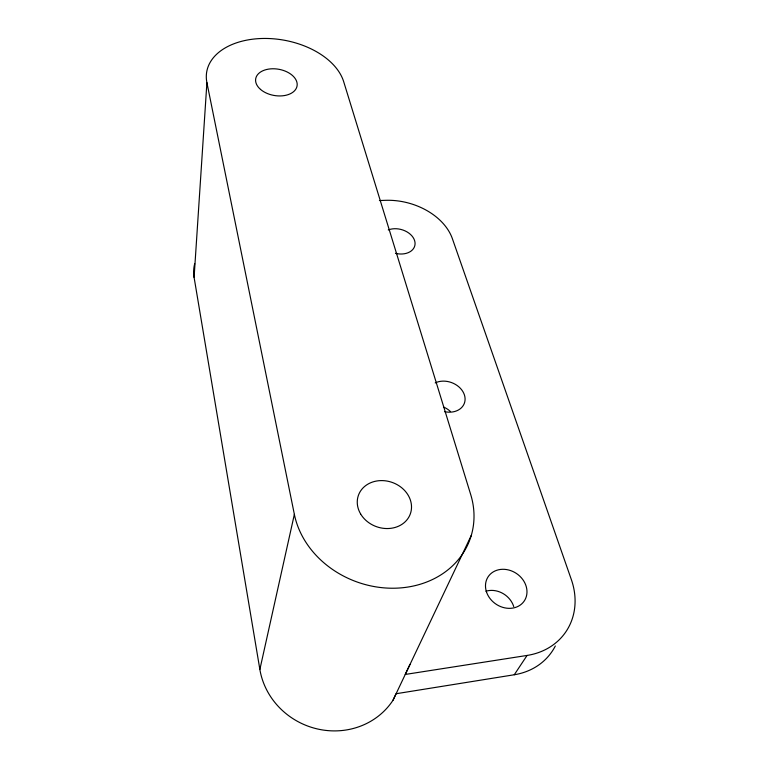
<?xml version="1.0" encoding="UTF-8"?>
<svg xmlns="http://www.w3.org/2000/svg" width="769" height="769" viewBox="0 0 769 769"><rect width="100%" height="100%" fill="white"/><g stroke="black" fill="none" stroke-linecap="round" stroke-linejoin="round"><path stroke-width="1.15" d="M471.282 535.416L392.997 700.271A73.036 68.816 24 0 1 317.318 728.935A73.036 68.816 24 0 1 259.864 669.453L194.096 277.398L206.909 82.668A70.037 44.391 9.8 0 1 264.142 38.45A70.037 44.391 9.8 0 1 343.714 81.774L470.695 494.525A92.001 78.467 19.8 0 1 403.725 587.612A92.001 78.467 19.8 0 1 294.364 514.365L206.909 82.668M259.864 669.453L294.364 514.365M392.997 700.271L396.073 693.734L514.259 674.759A70.306 60.415 35.5 0 0 555.324 645.989M409.973 664.406L405.234 674.451L527.082 655.438A72.546 61.491 34.3 0 0 571.357 579.615L452.393 238.717A57.531 40.901 15 0 0 385.404 200.325L379.425 200.546M514.259 674.759L527.082 655.438M443.492 407.022A18.581 14.813 20.6 0 1 450.423 411.511M485.96 591.217A21.08 18.1 35.4 0 1 513.74 606.587M388.258 229.95A17.254 12.256 15 0 1 414.626 240.639A17.254 12.256 15 0 1 395.439 253.337M435.206 382.924A19.11 14.976 20.4 0 1 464.418 394.939A19.11 14.976 20.4 0 1 444.492 411.655M194.096 277.398A58.502 43.237 8 0 1 194.692 263.748M260.508 89.396A20.994 13.304 9.9 0 0 295.978 88.896A20.994 13.304 9.9 0 0 272.678 68.768A20.994 13.304 9.9 0 0 260.508 89.396M360.613 513.932A27.569 23.483 19.7 0 0 407.599 519.017A27.569 23.483 19.7 0 0 384.952 480.769A27.569 23.483 19.7 0 0 360.613 513.932M486.431 591.746A21.743 18.427 34.2 0 0 521.517 604.078A21.743 18.427 34.2 0 0 510.751 570.627A21.743 18.427 34.2 0 0 486.431 591.746"/></g></svg>
